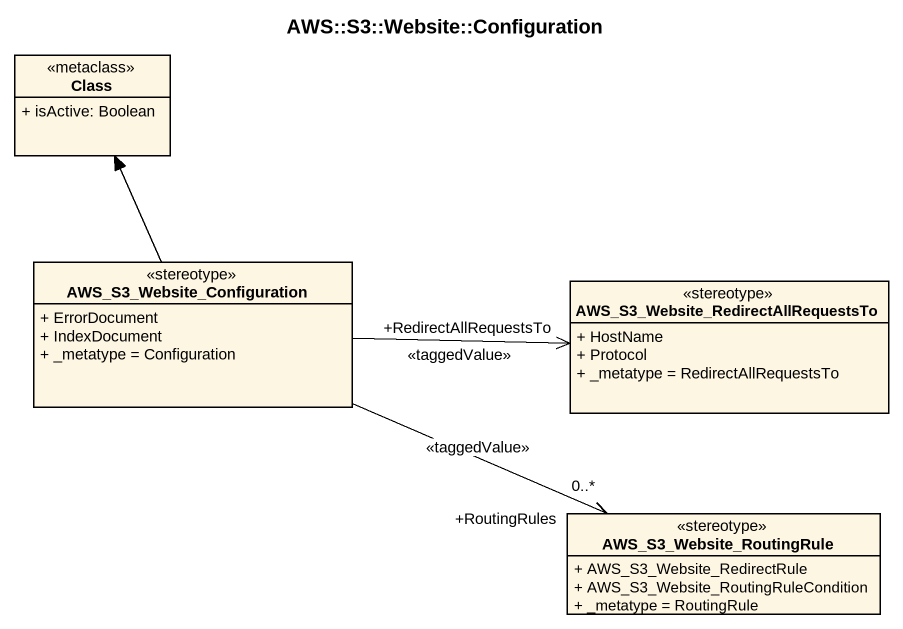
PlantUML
@startuml
title AWS::S3::Website::Configuration
hide circle
hide empty members
skinparam classAttributeIconSize 0
class "Class" as Class_ <<metaclass>> {
  + isActive: Boolean
}
class AWS_S3_Website_Configuration <<stereotype>> {
  + ErrorDocument
  + IndexDocument
  + _metatype = Configuration
}
class "AWS_S3_Website_RedirectAllRequestsTo" as AWS_S3_Website <<stereotype>> {
  + HostName
  + Protocol
  + _metatype = RedirectAllRequestsTo
}
class AWS_S3_Website_RoutingRule <<stereotype>> {
  + AWS_S3_Website_RedirectRule
  + AWS_S3_Website_RoutingRuleCondition
  + _metatype = RoutingRule
}
AWS_S3_Website_Configuration -up-> Class_
AWS_S3_Website_Configuration -right-> "+RedirectAllRequestsTo" AWS_S3_Website : <<taggedValue>>
AWS_S3_Website_Configuration -right-> "+RoutingRules\n0..*" AWS_S3_Website_RoutingRule : <<taggedValue>>
@enduml
